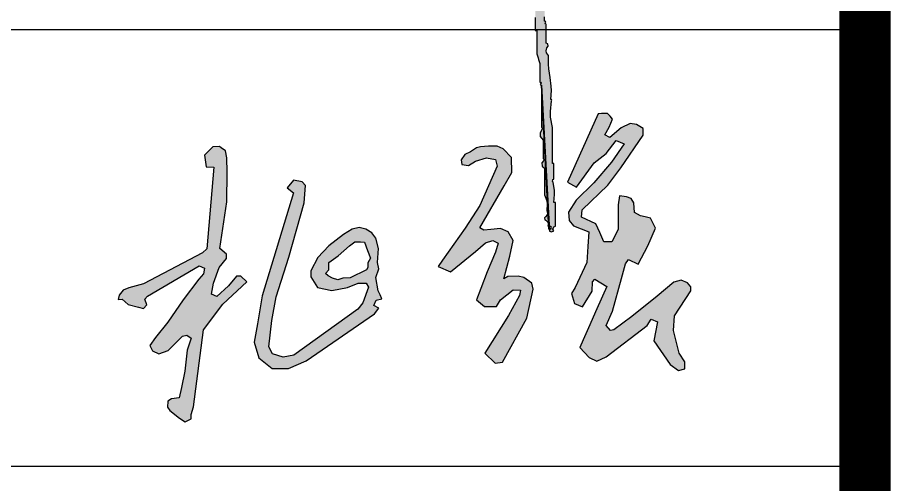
# Model space of a CAD drawing. Extents: x -4407041 to 173436, y -470270 to -29437.
# Drawn here: x -482519 to -478270, y -261096 to -258822 of the extents above; entities that cross this region are included whole.
import ezdxf

# ---------------------------------------------------------------- set-up
doc = ezdxf.new("R2010")
doc.units = 0
doc.header["$LTSCALE"] = 1000
doc.header["$MEASUREMENT"] = 0
doc.layers.add('PUB_TITLE', color=4, linetype='Continuous')
doc.layers.add('TWT_TITLE', color=7, linetype='Continuous')

# ---------------------------------------------------------------- blocks, each defined once
blk = doc.blocks.new('A$C21010AD8')
h = blk.add_hatch(color=247)
h.paths.add_polyline_path([(249.1, 1768.2), (239.6, 1776.6), (231.3, 1779.1), (218.7, 1777.4), (197.6, 1790), (186.5, 1795.5), (163.8, 1804.8), (141.8, 1804.9), (130.8, 1804.3), (109, 1801.7), (79.3, 1786.9), (62.6, 1781.8), (29.7, 1777.4), (16.3, 1767.9), (10.3, 1761.2), (2.3, 1746.9), (0, 1741.9), (3.1, 1735.8), (8.4, 1734.7), (19.5, 1726.7), (28.8, 1725), (41.9, 1728.6), (44.7, 1734), (48.1, 1736.6), (54.1, 1737.7), (76.8, 1753.9), (90.8, 1759.8), (118.1, 1765.2), (141.3, 1765.2), (152.8, 1765.2), (176, 1765.2), (176.6, 1759.7), (183.5, 1756.3), (188.2, 1759.1), (203.4, 1746.3), (210.7, 1739.6), (224.8, 1725.5), (227.8, 1723.1), (233, 1724.9), (233.9, 1728.6), (240, 1723.9), (242.1, 1717.7), (240, 1710.3), (245.6, 1703.4), (253, 1701.3), (261.3, 1704.2), (265.2, 1695.2), (267.7, 1690.8), (273.5, 1682.9), (292.8, 1652.5), (301.5, 1636.5), (316.2, 1603.7), (328.1, 1571.8), (332.4, 1555), (337.5, 1521.4), (332.5, 1516), (334, 1506.6), (340.6, 1503.1), (340.6, 1476.3), (340.6, 1462.9), (340.6, 1436.1), (332, 1436.1), (327.8, 1436.1), (319.2, 1436.1), (305.8, 1451.9), (297.4, 1459), (279.6, 1469.6), (270.9, 1476.3), (259.2, 1475), (242.9, 1469.2), (232.4, 1466.1), (220.4, 1460.4), (213.1, 1452), (209.5, 1445.2), (200.6, 1435.3), (196.4, 1430.6), (192.7, 1419.6), (188.6, 1404), (187, 1377.4), (187, 1368), (183.3, 1356), (181.2, 1335.6), (184.9, 1322.6), (183.3, 1307.4), (183.9, 1293.3), (184.9, 1286.5), (184.9, 1281.3), (185.1, 1277.6), (183.1, 1262.9), (184.5, 1254.3), (191.2, 1241), (198.5, 1237.3), (201.8, 1230.8), (200.4, 1222.7), (213.4, 1221), (221.2, 1215.8), (227.8, 1204.5), (242.6, 1198.3), (251.5, 1197), (267.4, 1198.4), (279.6, 1204.5), (299.7, 1222.1), (309.4, 1231.3), (328.4, 1250.2), (328.4, 1244.1), (328.4, 1241), (328.4, 1234.9), (333.2, 1234.9), (335.7, 1234.9), (340.6, 1234.9), (340.6, 1205.7), (340.6, 1191.1), (340.6, 1161.8), (315.2, 1128.9), (301.8, 1113), (273.5, 1082.6), (271, 1072.5), (274.1, 1064.1), (282.7, 1058.2), (285.1, 1052.5), (293.5, 1050.8), (297.9, 1055.1), (314.8, 1060.1), (323.4, 1065.8), (334.5, 1079.5), (364.4, 1119.7), (381.1, 1138.8), (416.7, 1174), (431.8, 1179.1), (439.3, 1183.9), (450.3, 1195.3), (496.9, 1224.2), (519.2, 1240.9), (560, 1277.6), (568, 1276.2), (574.5, 1279.5), (578.2, 1286.7), (616.3, 1308.8), (634.7, 1321.1), (669.7, 1347.7), (708, 1370.5), (726.5, 1383.4), (761.1, 1411.7), (769.1, 1410.3), (775.7, 1413.5), (779.4, 1420.8), (785.4, 1425.2), (790.6, 1426), (797.7, 1423.9), (794.9, 1409.4), (794.3, 1402), (794.6, 1387.3), (797.4, 1381.8), (805.1, 1380.2), (809.8, 1384.3), (825.6, 1396.3), (833.1, 1403.1), (846.4, 1417.8), (846.4, 1423.9), (864.7, 1423.9), (865.1, 1426.6), (868.4, 1428.2), (870.8, 1426.9), (874, 1423), (878.3, 1422), (883, 1423.9), (885.5, 1409.2), (891.4, 1400.8), (904.3, 1393.4), (916.8, 1394.4), (926, 1389.3), (931.7, 1378.2), (954.4, 1364.8), (967.1, 1359.7), (992.7, 1353.8), (990.6, 1350.6), (992.1, 1346), (995.7, 1344.6), (996.7, 1348.4), (1001.9, 1350.1), (1004.9, 1347.7), (1016, 1345), (1021.9, 1341.3), (1029.2, 1332.4), (1035.3, 1332.4), (1053.6, 1332.4), (1061.8, 1326), (1067.6, 1323.8), (1078, 1323.3), (1092.8, 1317.5), (1103.9, 1318.4), (1117.6, 1326.4), (1130.4, 1338.4), (1135.8, 1346.5), (1142, 1362.9), (1141.7, 1373), (1140.3, 1378.3), (1135.9, 1387.3), (1133.6, 1419.5), (1130.5, 1435.8), (1120.7, 1466.5), (1115.2, 1482.9), (1113.9, 1492), (1114.6, 1509.2), (1098, 1532), (1092.9, 1548.1), (1093.2, 1576.2), (1095.7, 1579.2), (1093.9, 1584.4), (1090.2, 1585.4), (1075.1, 1613.6), (1069.9, 1629.8), (1065.8, 1661.6), (1059.3, 1665.1), (1057.7, 1674.4), (1062.8, 1679.8), (1057.4, 1693), (1053.5, 1699.4), (1044.5, 1710.3), (1046.2, 1727.2), (1049.6, 1736.3), (1059.7, 1749.9), (1081.5, 1777.9), (1095.9, 1790.4), (1126.8, 1807.8), (1126.8, 1812.7), (1126.8, 1815.1), (1126.8, 1820), (1135.3, 1820), (1139.6, 1820), (1148.1, 1820), (1153, 1815.1), (1155.4, 1812.7), (1160.3, 1807.8), (1165.3, 1802.4), (1163.8, 1793), (1157.2, 1789.5), (1157.2, 1757.9), (1157.2, 1742), (1157.2, 1710.3), (1147.9, 1702.4), (1146.6, 1689.5), (1154.2, 1679.8), (1155.3, 1660), (1153.3, 1649.1), (1145, 1631.1), (1147.4, 1597.9), (1149.8, 1581.2), (1157.2, 1548.8), (1168, 1540), (1172.7, 1534), (1178.6, 1521.4), (1207, 1493.9), (1224.5, 1482.2), (1260.8, 1466.5), (1285.2, 1466.5), (1297.4, 1466.5), (1321.8, 1466.5), (1330.8, 1476.1), (1339.2, 1479.5), (1352.3, 1478.7), (1367.1, 1491.9), (1374, 1499.4), (1385.8, 1515.3), (1384.1, 1547.1), (1382.2, 1563.1), (1376.6, 1594.5), (1367.4, 1597), (1362.1, 1603.3), (1361.4, 1612.8), (1349.2, 1649.4), (1343.1, 1667.7), (1330.9, 1704.2), (1330, 1714.2), (1328.7, 1719.3), (1324.8, 1728.6), (1303.5, 1798.1), (1294.9, 1833.7), (1282.2, 1905.3), (1271, 1951.6), (1265.5, 1974.8), (1254.7, 2021.1), (1254.7, 2050.4), (1254.7, 2065), (1254.7, 2094.3), (1259.1, 2094.4), (1262.4, 2099.3), (1260.8, 2103.4), (1277.9, 2119.8), (1288.2, 2126.9), (1309.6, 2136.9), (1334, 2136.9), (1346.2, 2136.9), (1370.5, 2136.9), (1389.1, 2144), (1399.5, 2146), (1419.3, 2146.1), (1438.9, 2145.1), (1448.8, 2143.9), (1468.1, 2140), (1471.8, 2136.6), (1478.5, 2138.3), (1480.2, 2143), (1522.1, 2137), (1543, 2132.7), (1583.9, 2121.7), (1587.6, 2116.8), (1588.5, 2112.5), (1586.9, 2106.5), (1597.2, 2090.2), (1600.6, 2080), (1602.1, 2060.8), (1598.5, 2042.5), (1596.7, 2033.3), (1593, 2015), (1592.6, 2008.7), (1589.9, 2002.9), (1582.7, 2000.2), (1579.6, 1991), (1583.9, 1984.6), (1565, 1967.9), (1556.7, 1957.7), (1544.2, 1935.8), (1537, 1932.1), (1533.7, 1925.6), (1535.1, 1917.5), (1527.5, 1914.4), (1523.8, 1912.6), (1516.8, 1908.4), (1507, 1906.1), (1500, 1907.8), (1492.4, 1914.5), (1487.7, 1922.5), (1480.1, 1925.7), (1471.1, 1923.6), (1466.2, 1918.7), (1463.8, 1916.3), (1458.9, 1911.4), (1453.9, 1894.9), (1455.6, 1883.2), (1465, 1868.8), (1466.6, 1856.6), (1465.9, 1849.9), (1462, 1838.3), (1451.2, 1831), (1446.4, 1825.5), (1440.6, 1813.9), (1438.3, 1809), (1441.4, 1802.9), (1446.7, 1801.7), (1456.9, 1792.9), (1468.6, 1791.9), (1480.2, 1798.7), (1484.7, 1803), (1493.1, 1801.4), (1495.5, 1795.6), (1507.2, 1778.9), (1510.9, 1767.3), (1510.7, 1746.9), (1517.3, 1742.6), (1520.2, 1739), (1522.9, 1731.6), (1524.1, 1720.7), (1524.7, 1715.2), (1526, 1704.2), (1533.3, 1694.2), (1535, 1685.8), (1532.1, 1673.7), (1532.3, 1661.3), (1533.6, 1654.8), (1538.1, 1643.3), (1542.1, 1631.7), (1541.3, 1623.4), (1535.1, 1612.8), (1530.2, 1612.8), (1527.8, 1612.8), (1522.9, 1612.8), (1498.2, 1573.9), (1483.9, 1555.4), (1452.8, 1521.4), (1425.8, 1499.7), (1413.9, 1485.1), (1398, 1454.3), (1395, 1443.9), (1400, 1433.8), (1410.2, 1430), (1445.5, 1430), (1463.2, 1430), (1498.5, 1430), (1498.5, 1432.4), (1498.5, 1433.6), (1498.5, 1436.1), (1535.1, 1436.1), (1553.4, 1436.1), (1589.9, 1436.1), (1587.2, 1431.4), (1590.6, 1424.4), (1596, 1423.9), (1596, 1399.5), (1596, 1387.3), (1596, 1362.9), (1606, 1347.8), (1609.4, 1338.3), (1611.3, 1320.3), (1615.4, 1315.6), (1613.8, 1307.8), (1608.2, 1305), (1602.7, 1302.3), (1601.1, 1294.5), (1605.2, 1289.8), (1612.6, 1281.8), (1615.5, 1276.1), (1617.4, 1265.4), (1626.2, 1234.8), (1628.1, 1218), (1626.5, 1186.2), (1635.4, 1160.2), (1638.5, 1146.4), (1641.8, 1119.1), (1646.6, 1080.1), (1649.1, 1060.6), (1653.9, 1021.6), (1653.7, 996.5), (1657.1, 982.7), (1669.2, 960.7), (1669.2, 929), (1669.2, 913.1), (1669.2, 881.4), (1666.5, 881.8), (1664.4, 880.8), (1663.1, 878.4), (1666.8, 871.1), (1673.3, 867.9), (1681.4, 869.3), (1681.4, 835.1), (1681.4, 818.1), (1681.4, 783.9), (1683.8, 783.9), (1685, 783.9), (1687.5, 783.9), (1687.5, 747.4), (1687.5, 729.1), (1687.5, 692.5), (1692.3, 677.9), (1694.8, 670.6), (1699.7, 655.9), (1699.7, 626.7), (1699.7, 612.1), (1699.7, 582.8), (1702.4, 582.5), (1704.1, 579.1), (1702.7, 576.7), (1701.3, 574.4), (1703, 570.9), (1705.7, 570.6), (1705.7, 504.8), (1705.7, 471.9), (1705.7, 406.1), (1708.5, 405.8), (1710.2, 402.3), (1708.8, 400), (1700.2, 385.2), (1701.2, 370.7), (1711.8, 357.3), (1711.8, 328.1), (1711.8, 313.4), (1711.8, 284.2), (1714.6, 283.9), (1716.3, 280.4), (1714.9, 278.1), (1707.3, 268.5), (1708.6, 255.5), (1717.9, 247.6), (1717.9, 206.2), (1717.9, 185.4), (1717.9, 144), (1726.3, 120.8), (1728.2, 107.7), (1727.1, 83.1), (1729.4, 73.3), (1727.6, 66.2), (1721, 58.7), (1717, 53.9), (1718.5, 46.3), (1724, 43.4), (1730.9, 37.9), (1733.1, 30.5), (1730.1, 22.1), (1735, 22.1), (1737.4, 22.1), (1742.3, 22.1), (1742.3, 17.2), (1742.3, 14.8), (1742.3, 9.9), (1737.4, 9.9), (1735, 9.9), (1730.1, 9.9), (1736.5, 2.2), (1745.2, 0), (1754.5, 3.8), (1750.3, 10.3), (1753.4, 19.5), (1760.6, 22.1), (1760.6, 58.7), (1760.6, 77), (1760.6, 113.5), (1758.2, 113.5), (1756.9, 113.5), (1754.5, 113.5), (1757, 145.1), (1756.4, 161.4), (1751.5, 192.8), (1748.1, 196.5), (1749.8, 203.2), (1754.5, 204.9), (1754.5, 229.3), (1754.5, 241.5), (1754.5, 265.9), (1752.1, 265.9), (1750.8, 265.9), (1748.4, 265.9), (1748.4, 322), (1748.4, 350), (1748.4, 406.1), (1741, 446.9), (1740.4, 468.5), (1745.4, 509.7), (1746.7, 512), (1745, 515.5), (1742.3, 515.8), (1744.7, 549.8), (1744.1, 567.3), (1739.3, 601.1), (1733.8, 634.9), (1732.6, 652.2), (1733.2, 686.4), (1725.7, 696.4), (1724, 704.8), (1727.1, 716.9), (1732.1, 722.3), (1730.6, 731.7), (1724, 735.2), (1724, 764.4), (1724, 779.1), (1724, 808.3), (1721.3, 808.6), (1719.6, 812.1), (1721, 814.4), (1722.4, 816.8), (1720.6, 820.2), (1717.9, 820.5), (1717.9, 837.6), (1717.9, 846.1), (1717.9, 863.2), (1716.7, 870.5), (1716.1, 874.1), (1714.9, 881.4), (1710, 910.7), (1707.6, 925.3), (1702.7, 954.6), (1698.4, 963.4), (1698.4, 970.2), (1702.7, 979), (1709.5, 987.7), (1708.2, 999.4), (1699.7, 1006.4), (1695.7, 1022.5), (1693.3, 1030.5), (1687.5, 1046), (1689.9, 1070.3), (1689.3, 1083), (1684.4, 1106.9), (1678.2, 1111.5), (1676.1, 1117.8), (1678.3, 1125.2), (1673.4, 1159.4), (1671, 1176.4), (1666.1, 1210.6), (1667.3, 1215.4), (1666.4, 1219), (1663.1, 1222.7), (1656.5, 1226.2), (1655, 1235.6), (1660, 1241), (1663.8, 1262.8), (1662.4, 1275.5), (1653.9, 1295.9), (1652.8, 1308.1), (1653.4, 1314.6), (1657, 1326.4), (1650.9, 1327.2), (1647.8, 1332.4), (1640, 1373.3), (1638.1, 1394.5), (1638.7, 1436.1), (1646.2, 1440.6), (1649.6, 1445.7), (1650.9, 1454.3), (1700.6, 1461.5), (1725.7, 1464), (1775.8, 1466.5), (1780.7, 1471.4), (1783.1, 1473.8), (1788, 1478.7), (1791.9, 1489.1), (1791, 1496.9), (1785, 1506.1), (1736.1, 1557.2), (1711.7, 1582.8), (1663.1, 1634.1), (1660.7, 1641.5), (1651.1, 1644.7), (1644.8, 1640.2), (1640.1, 1632.2), (1632.5, 1629), (1623.5, 1631.1), (1634.6, 1625.3), (1639.7, 1616.2), (1638.7, 1603.7), (1654.6, 1587.8), (1662.5, 1579.9), (1678.3, 1564), (1686.9, 1558.1), (1690, 1549.8), (1687.5, 1539.7), (1695.3, 1533.3), (1702, 1531.6), (1711.8, 1533.6), (1710.7, 1525.5), (1713.8, 1519.3), (1721, 1515.3), (1715.8, 1503.4), (1710.7, 1497.7), (1699.7, 1490.9), (1670.4, 1490.9), (1655.8, 1490.9), (1626.5, 1490.9), (1609.6, 1525.1), (1603.8, 1544.4), (1599.1, 1582.3), (1590.7, 1599), (1588.6, 1609.4), (1589.9, 1628), (1594.8, 1632.9), (1597.3, 1635.3), (1602.1, 1640.2), (1612.8, 1646.2), (1623.3, 1645.2), (1632.6, 1637.2), (1638.8, 1647.7), (1639.7, 1656.1), (1635.7, 1667.7), (1631, 1689.1), (1631.7, 1701.7), (1638.7, 1722.5), (1646.2, 1728.4), (1649.5, 1732.4), (1653.9, 1740.8), (1650.5, 1765), (1649.9, 1777.3), (1650.9, 1801.7), (1643.1, 1802.5), (1637.8, 1809.2), (1638.7, 1817), (1632.8, 1826.8), (1625.8, 1831.2), (1614.3, 1832.2), (1614.3, 1837.1), (1614.3, 1839.5), (1614.3, 1844.4), (1580.2, 1844.4), (1563.1, 1844.4), (1529, 1844.4), (1529.4, 1847.1), (1528.3, 1849.2), (1526, 1850.5), (1550.8, 1894.7), (1565.7, 1915.9), (1599.1, 1954.1), (1616.5, 1975.1), (1623.2, 1988.5), (1629.6, 2015), (1637.4, 2050.8), (1638.7, 2069.9), (1635.7, 2106.5), (1636.8, 2115.7), (1638.7, 2124.7), (1632, 2130.6), (1626.1, 2132.3), (1617.4, 2130.8), (1606.4, 2141.8), (1600.9, 2147.3), (1589.9, 2158.3), (1567.2, 2165.7), (1555.5, 2168.8), (1532.1, 2173.5), (1516.2, 2173.8), (1508.2, 2174.4), (1492.4, 2176.6), (1488.7, 2179.9), (1482, 2178.2), (1480.2, 2173.5), (1453.5, 2171.1), (1439.6, 2171.7), (1413.2, 2176.6), (1410.9, 2177.9), (1407.4, 2176.2), (1407.1, 2173.5), (1375.4, 2173.5), (1359.6, 2173.5), (1327.9, 2173.5), (1315.9, 2164.8), (1305.5, 2163.1), (1291.3, 2167.4), (1277.2, 2160.3), (1269.8, 2157.2), (1254.7, 2152.2), (1251, 2144.9), (1244.5, 2141.6), (1236.5, 2143), (1227.9, 2127.1), (1224.7, 2118.2), (1221.2, 2100.4), (1213.6, 2087.8), (1214.7, 2074.9), (1224.3, 2063.8), (1221.7, 2032.2), (1222.4, 2015.9), (1227.3, 1984.6), (1232.9, 1970.8), (1234.3, 1962.8), (1233.4, 1948), (1240.7, 1918.7), (1244.4, 1904.1), (1251.7, 1874.9), (1252.8, 1860.1), (1254, 1852.6), (1257.8, 1838.3), (1265.3, 1819.6), (1267.8, 1809.5), (1270, 1789.5), (1279.7, 1750.5), (1284.6, 1731), (1294.4, 1692), (1305.9, 1650.4), (1314, 1629.8), (1334, 1591.5), (1337.7, 1583.7), (1338.4, 1578.6), (1337, 1570.1), (1346.2, 1553.9), (1348.4, 1542.9), (1346.2, 1524.4), (1340.1, 1518.3), (1337, 1515.3), (1330.9, 1509.2), (1308.4, 1503.3), (1296.3, 1502.1), (1273, 1503.1), (1263.3, 1508), (1258.4, 1510.4), (1248.7, 1515.3), (1223.3, 1531.7), (1211.6, 1542.7), (1193.8, 1567.1), (1189.6, 1588), (1187.1, 1598.3), (1181.6, 1618.9), (1182.5, 1655.6), (1184.4, 1674.1), (1190.8, 1710.3), (1187.4, 1714.1), (1189.1, 1720.8), (1193.8, 1722.5), (1193.8, 1766.4), (1193.8, 1788.3), (1193.8, 1832.2), (1188.4, 1832.8), (1184.9, 1839.7), (1187.7, 1844.4), (1178.3, 1848.4), (1169.4, 1853.5), (1150.3, 1857.6), (1139.1, 1856.9), (1120.7, 1850.5), (1119.9, 1842.7), (1113.2, 1837.4), (1105.4, 1838.3), (1079.8, 1819.1), (1068.4, 1805.7), (1053.6, 1777.4), (1044.7, 1770.5), (1037.2, 1768.9), (1026.2, 1771.3), (1017.2, 1779.5), (1013.3, 1784.7), (1007.9, 1795.6), (1005.5, 1798.6), (1007.2, 1803.8), (1011, 1804.8), (1007.2, 1812.1), (1000.7, 1815.3), (992.7, 1813.9), (986.7, 1818.3), (985.4, 1826.1), (989.6, 1832.2), (985, 1842.8), (983.1, 1848.4), (980.5, 1859.6), (973.2, 1866.9), (969.5, 1870.6), (962.2, 1877.9), (949.5, 1886.1), (940.7, 1888.3), (925.6, 1887.1), (919.3, 1879.3), (917.6, 1872.5), (919.5, 1862.7), (945.1, 1813.5), (960.6, 1789.8), (995.7, 1746.9), (993.4, 1734.9), (992.8, 1728.7), (992.7, 1716.4), (963.9, 1687.5), (950.9, 1671.3), (928.7, 1637.2), (917.3, 1623.8), (912.3, 1616.3), (904.3, 1600.6), (880.5, 1568.5), (870, 1551.2), (852.5, 1515.3), (845.9, 1507.7), (837.5, 1505.6), (828.1, 1509.2), (828.1, 1504.3), (828.1, 1501.9), (828.1, 1497), (818.5, 1502.7), (814, 1507.9), (809.8, 1518.3), (800.2, 1531.6), (796.4, 1539.3), (791.6, 1554.9), (781.9, 1563.7), (778.4, 1572.3), (779.4, 1585.4), (764.9, 1593.5), (758.3, 1602.6), (755, 1618.9), (730.2, 1634.6), (718.6, 1644.8), (700.1, 1667.7), (684, 1673.4), (674.3, 1674.1), (657.5, 1670.7), (643, 1668.4), (634.8, 1669), (620.9, 1673.7), (614.4, 1666.8), (610.6, 1663.7), (602.6, 1658.5), (614.9, 1640.6), (625, 1632.7), (645.3, 1625), (656.8, 1609), (661.8, 1600.3), (669.7, 1582.3), (680.7, 1574.3), (687.1, 1571.1), (700.1, 1567.1), (709.1, 1564.6), (713.5, 1562.7), (721.5, 1557.9), (750.6, 1533.7), (764.3, 1520.1), (788.5, 1490.9), (792.1, 1480.5), (791.3, 1472.9), (785.5, 1463.5), (774.6, 1447.8), (766.2, 1440.8), (748.9, 1433), (732.3, 1418), (721.6, 1411.9), (700.1, 1405.6), (679.1, 1383.5), (666.3, 1373.9), (639.2, 1359.9), (606.1, 1336.4), (588.9, 1325.4), (553.9, 1305), (540.5, 1293.6), (533, 1288.6), (517.3, 1280.6), (513.6, 1273.4), (507.1, 1270.1), (499, 1271.5), (459, 1239.1), (438.2, 1223.8), (395.4, 1195.3), (388, 1194.4), (384.4, 1193.8), (377.1, 1192.3), (379.3, 1199.4), (378.4, 1204.6), (374.1, 1210.6), (370.7, 1214.3), (372.4, 1221), (377.1, 1222.7), (375.6, 1260.8), (373.1, 1280), (364.9, 1317.2), (368.6, 1320.9), (370.4, 1322.7), (374.1, 1326.4), (374.7, 1333.4), (371.5, 1338.9), (364.9, 1341.6), (365.8, 1385.7), (368.2, 1408), (377.1, 1451.3), (373.5, 1484.2), (371.6, 1500.7), (368, 1533.6), (364.5, 1555.5), (362.7, 1566.5), (358.8, 1588.4), (354, 1590.9), (351.5, 1592.1), (346.7, 1594.5), (346.5, 1609.2), (345.9, 1616.6), (343.6, 1631.1), (320.8, 1672.7), (309.2, 1693.5), (285.7, 1734.7), (280.7, 1738.9), (277, 1740.4), (270.5, 1740.8), (261, 1750.9), (256.6, 1756.5)])
h.paths.add_polyline_path([(262.5, 1435.4), (266.2, 1433.6), (273.5, 1430), (282.9, 1423.8), (287.2, 1418.9), (291.8, 1408.6), (298.7, 1403.1), (300.8, 1395.7), (297.9, 1387.3), (303.5, 1382), (308.5, 1380.3), (316.2, 1381.2), (314, 1374.1), (314.9, 1368.9), (319.2, 1362.9), (327.3, 1343.8), (326.4, 1329.2), (316.2, 1311.1), (309.3, 1305.6), (307.1, 1298.2), (310.1, 1289.8), (298, 1275.1), (291.9, 1267.7), (279.6, 1253.2), (267.4, 1247.1), (262.9, 1239.5), (253.9, 1236.9), (246.1, 1241), (226.9, 1259.1), (218.8, 1271.2), (209.5, 1295.9), (208, 1315.5), (207, 1345.3), (212.3, 1366.7), (217.6, 1402.9), (230.4, 1416.7), (237.9, 1432.7), (254.6, 1439.4)], flags=16)
h.paths.add_polyline_path([(876.9, 1497), (883, 1497), (881.6, 1499.3), (883.3, 1502.8), (886, 1503.1), (917.7, 1534.8), (933.6, 1550.6), (965.3, 1582.3), (982, 1613.2), (992, 1628.1), (1014, 1655.5), (1020.1, 1655.5), (1023.2, 1655.5), (1029.2, 1655.5), (1038.2, 1624.5), (1041.3, 1608.3), (1044.5, 1576.2), (1053.3, 1559.9), (1057, 1551.2), (1062.8, 1533.6), (1064.7, 1518.3), (1067.3, 1510.4), (1075, 1497), (1082.3, 1467.7), (1085.9, 1453.1), (1093.2, 1423.9), (1101.9, 1402.3), (1101, 1386.5), (1090.2, 1366), (1084.3, 1357.4), (1075.9, 1354.3), (1065.8, 1356.8), (1060.9, 1361.7), (1058.5, 1364.1), (1053.6, 1369), (1041.4, 1369), (1041.4, 1375.1), (1036.8, 1373.2), (1032.4, 1374.3), (1029.2, 1378.2), (1019.7, 1386.5), (1011.4, 1389), (998.8, 1387.3), (971.9, 1408.9), (956.8, 1418.3), (925.6, 1433), (907, 1447.6), (897.2, 1454.4), (876.9, 1466.5)], flags=16)
h.paths.add_polyline_path([(1455.9, 1484.8), (1461.5, 1490.1), (1466.5, 1491.8), (1474.2, 1490.9), (1493.4, 1520.3), (1503.1, 1535), (1522.9, 1564), (1536.4, 1571.4), (1544.2, 1574), (1559.5, 1576.2), (1569.9, 1556.9), (1570.7, 1541.8), (1562.5, 1521.4), (1558.4, 1516.7), (1560, 1508.9), (1565.6, 1506.1), (1572.5, 1500.6), (1574.6, 1493.2), (1571.7, 1484.8), (1567, 1486.7), (1562.7, 1485.6), (1559.5, 1481.8), (1547.5, 1475.3), (1541.4, 1472.2), (1529, 1466.5), (1502.2, 1466.5), (1488.8, 1466.5), (1462, 1466.5), (1456.7, 1472.1), (1455, 1477.2)], flags=16)
h.paths.add_polyline_path([(1540.4, 1785.6), (1541.2, 1798.7), (1546.1, 1803.6), (1548.5, 1806), (1553.4, 1810.9), (1572.3, 1815.8), (1584, 1815.1), (1602.1, 1807.8), (1609.5, 1793.8), (1612.6, 1786.4), (1617.4, 1771.3), (1614.6, 1756.8), (1614, 1749.4), (1614.3, 1734.7), (1605.1, 1731.4), (1600.5, 1728.8), (1593, 1722.5), (1591.2, 1727.6), (1586, 1730.2), (1580.8, 1728.6), (1567.8, 1737.2), (1562, 1744.5), (1556.4, 1759.1), (1558.8, 1762.1), (1557.1, 1767.3), (1553.4, 1768.2), (1543.8, 1777.2)], flags=16)
at = {"color": 247}
blk.add_lwpolyline([(1681.4, 835.1), (1681.4, 818.1), (1681.4, 783.9), (1683.8, 783.9), (1685, 783.9), (1687.5, 783.9), (1687.5, 747.4), (1687.5, 729.1), (1687.5, 692.5), (1692.3, 677.9), (1694.8, 670.6), (1699.7, 655.9), (1699.7, 626.7), (1699.7, 612.1), (1699.7, 582.8), (1702.4, 582.5), (1704.1, 579.1), (1702.7, 576.7), (1701.3, 574.4), (1703, 570.9), (1705.7, 570.6), (1705.7, 504.8), (1705.7, 471.9), (1705.7, 406.1), (1708.5, 405.8), (1710.2, 402.3), (1708.8, 400), (1700.2, 385.2), (1701.2, 370.7), (1711.8, 357.3), (1711.8, 328.1), (1711.8, 313.4), (1711.8, 284.2), (1714.6, 283.9), (1716.3, 280.4), (1714.9, 278.1), (1707.3, 268.5), (1708.6, 255.5), (1717.9, 247.6), (1717.9, 206.2), (1717.9, 185.4), (1717.9, 144), (1726.3, 120.8), (1728.2, 107.7), (1727.1, 83.1), (1729.4, 73.3), (1727.6, 66.2), (1721, 58.7), (1717, 53.9), (1718.5, 46.3), (1724, 43.4), (1730.9, 37.9), (1733.1, 30.5), (1730.1, 22.1), (1735, 22.1), (1737.4, 22.1), (1742.3, 22.1), (1742.3, 17.2), (1742.3, 14.8), (1742.3, 9.9), (1737.4, 9.9), (1735, 9.9), (1705.7, 570.6), (1736.5, 2.2), (1745.2, 0), (1754.5, 3.8), (1750.3, 10.3), (1753.4, 19.5), (1760.6, 22.1), (1760.6, 58.7), (1760.6, 77), (1760.6, 113.5), (1758.2, 113.5), (1756.9, 113.5), (1754.5, 113.5), (1757, 145.1), (1756.4, 161.4), (1751.5, 192.8), (1748.1, 196.5), (1749.8, 203.2), (1754.5, 204.9), (1754.5, 229.3), (1754.5, 241.5), (1754.5, 265.9), (1752.1, 265.9), (1750.8, 265.9), (1748.4, 265.9), (1748.4, 322), (1748.4, 350), (1748.4, 406.1), (1741, 446.9), (1740.4, 468.5), (1745.4, 509.7), (1746.7, 512), (1745, 515.5), (1742.3, 515.8), (1744.7, 549.8), (1744.1, 567.3), (1739.3, 601.1), (1733.8, 634.9), (1732.6, 652.2), (1733.2, 686.4), (1725.7, 696.4), (1724, 704.8), (1727.1, 716.9), (1732.1, 722.3), (1730.6, 731.7), (1724, 735.2), (1724, 764.4), (1724, 779.1), (1724, 808.3), (1721.3, 808.6), (1719.6, 812.1), (1721, 814.4), (1722.4, 816.8), (1720.6, 820.2), (1717.9, 820.5), (1717.9, 837.6)], dxfattribs=at)
blk = doc.blocks.new('A$C1CEA13AE')
for points in [[(1957.6, 990.2), (2044.9, 1117.5), (2043.9, 1143.5), (2019.1, 1159), (1993.9, 1162.6), (1958.5, 1144.9), (1914.2, 1108.4), (1895.6, 1118.8), (1912, 1148.1), (1925.3, 1179.6), (1915.3, 1191.5), (1906.2, 1201.5), (1899.3, 1201.5), (1882.5, 1201.5), (1869, 1199.5), (1749.6, 934.4), (1784.6, 914.2), (1853.3, 1009.4), (1900.5, 1045.7), (1939.7, 1095.8), (1970.7, 1083.3), (1920.6, 1012.4), (1852.2, 931.4), (1783.5, 864), (1753.8, 817.5), (1756.4, 784.6), (1773.8, 763.3), (1832.5, 739.9), (1828.5, 684), (1824.5, 621.3), (1779.6, 523.6), (1765.8, 500.7), (1777, 461.6), (1808.6, 448.3), (1846, 510.1), (1847, 546.3), (1856, 555.6), (1902.7, 527.3), (1864, 441.3), (1831.2, 367), (1810.5, 320.1), (1797.2, 289.9), (1834, 250.9), (1864.5, 237.1), (1900.2, 253.2), (2060.3, 375.3), (2075.2, 400.5), (2099.8, 389.5), (2085.5, 315.8), (2149, 223.9), (2182.4, 199.9), (2206.4, 207.5), (2206.4, 234.2), (2184.2, 267.9), (2162.2, 356.5), (2166.6, 413.6), (2230.4, 510.3), (2230.4, 526.2), (2216.4, 542.1), (2192.1, 552.6), (2164.3, 544.7), (2098.4, 490), (2000.1, 410.9), (1930, 358.7), (1916.8, 356.8), (1900.4, 375.8), (1925.1, 431), (1959.7, 559.2), (1975.1, 616.5), (1986.9, 632.5), (2024.6, 614.7), (2062.8, 686.4), (2092, 754.2), (2072.5, 794.1), (2052, 798.7), (2034.1, 803.3), (2010.1, 815.6), (2008.1, 853.2), (1998, 869.7), (1980, 876.2), (1952.6, 880.9), (1946.5, 845.3), (1947, 749.7), (1921.9, 701.9), (1891.4, 701.9), (1875.2, 737.6), (1860.2, 772.2), (1803.8, 797.8), (1806.3, 826.8), (1907.2, 922.2)], [(408, 458.3), (501.3, 545.7), (478.3, 567.3), (461.1, 567.3), (429.4, 530.3), (384.5, 489.3), (363.9, 498.2), (371.8, 541.1), (393.5, 601), (421.8, 636.8), (421.8, 653.5), (395.9, 675.8), (424, 857.8), (425.1, 973.2), (424, 1028.4), (418.9, 1056), (401.1, 1068.1), (394.5, 1072.6), (368.6, 1072.1), (336.4, 1038.6), (342.9, 993.6), (372.5, 992.3), (346, 673.8), (328.4, 658.4), (98.5, 537.7), (41.5, 522.3), (19.7, 513.3), (4.3, 493.3), (0, 477.1), (16.6, 478.9), (39.5, 457.9), (79.5, 447.6), (99.7, 442.5), (111.7, 455.7), (103.9, 478.7), (114.5, 490), (315.8, 608.3), (336.3, 598.9), (332.4, 576.5), (313.9, 555.6), (253.8, 475.3), (193.5, 388.4), (145.5, 328.9), (123.2, 298.1), (134.7, 277.4), (159.2, 265.1), (195, 278.9), (250.6, 334.1), (267.6, 338.7), (284.3, 326), (269.4, 279.6), (260.3, 197.5), (247.2, 134.5), (237.5, 94.3), (208.7, 90.3), (193.5, 81.3), (193, 58.3), (201.9, 44.8), (239.5, 14.6), (261.4, 0), (284.1, 12.9), (284.7, 29.7), (293.3, 58.8), (332.6, 359.1)], [(1392.1, 663.9), (1431.1, 697.6), (1459.2, 706.5), (1479.3, 696.1), (1469.1, 661.9), (1437.7, 585.1), (1412, 519.9), (1395.2, 475.3), (1426.3, 449.6), (1473, 449.6), (1488.4, 476.3), (1537.7, 514.3), (1566.2, 513.8), (1563.1, 493), (1520.1, 414.6), (1428.1, 267.4), (1468.7, 229.3), (1497.3, 232.5), (1591.2, 404.5), (1615.9, 517.4), (1611.4, 541.2), (1579.8, 563.1), (1557.3, 568.2), (1518, 566.3), (1501.7, 556.9), (1525.7, 645.7), (1537.9, 706.4), (1518.5, 740.5), (1489.5, 753.8), (1451.8, 749.7), (1424.6, 746.7), (1408.2, 756.6), (1502.9, 919.8), (1532.9, 971.5), (1531.6, 1030.3), (1500, 1063.6), (1475.6, 1074), (1442.9, 1074), (1411.7, 1071.7), (1394.9, 1067.2), (1372.7, 1052.7), (1350.5, 1041.8), (1336.1, 1020.4), (1338.3, 1002.8), (1364.5, 999.2), (1391.2, 1015.9), (1434.1, 1028.7), (1469.2, 1022.5), (1475.9, 996.1), (1408.7, 842.6), (1350.8, 754.9), (1263.4, 630.6), (1245.7, 605.6), (1294.4, 584.2)]]:
    blk.add_hatch(color=256).paths.add_polyline_path(points)
h = blk.add_hatch(color=256)
h.paths.add_polyline_path([(615.4, 487.3), (664.7, 641.8), (724.9, 853.7), (729.8, 920.8), (716.3, 934.9), (682.5, 941.6), (658.9, 911.5), (682.5, 893), (561.4, 491.5), (542.6, 382.2), (530.2, 310.3), (548.3, 249.6), (599.8, 208.8), (663.1, 208.1), (732.5, 237.7), (997.9, 420.6), (1015.5, 443.4), (996.3, 454.2), (1004.3, 473.8), (1026.7, 479.8), (1019.9, 495.4), (1012.7, 511), (1003, 563.2), (1015.2, 596.3), (1010.2, 621.5), (1014.4, 675.1), (1003.6, 715.4), (987.8, 736.5), (965.3, 750.5), (938.2, 756.8), (911.6, 750.5), (877.4, 730.2), (820.5, 686), (777.7, 640.9), (750.6, 588.1), (750.1, 564.7), (776.3, 524.1), (832.2, 512.4), (893.5, 523.7), (934.5, 540.4), (966.1, 540.4), (975.1, 524.6), (952.6, 464.5), (934.1, 439.3), (684.6, 260.7), (643, 253), (601.6, 265.8), (587, 292.5), (598.1, 394.7)])
h.paths.add_polyline_path([(807.5, 578.6), (820.8, 593), (820.8, 621.4), (857.2, 647.4), (901.6, 685.8), (921.6, 701.7), (944.4, 701.7), (959.5, 700.9), (971.7, 668.3), (983.3, 637.4), (972.1, 619.5), (972.1, 601.2), (967.2, 592.1), (903.7, 562), (874.7, 559.9), (855.2, 553.8), (835.2, 560.7), (818.1, 568.9)], flags=16)
for p, q in [((1869, 1199.5), (1749.6, 934.4)), ((1882.5, 1201.5), (1869, 1199.5)), ((1899.3, 1201.5), (1882.5, 1201.5)), ((1906.2, 1201.5), (1899.3, 1201.5)), ((1915.3, 1191.5), (1906.2, 1201.5)), ((1925.3, 1179.6), (1915.3, 1191.5)), ((1912, 1148.1), (1925.3, 1179.6)), ((1993.9, 1162.6), (1958.5, 1144.9)), ((2019.1, 1159), (1993.9, 1162.6)), ((2043.9, 1143.5), (2019.1, 1159)), ((1895.6, 1118.8), (1912, 1148.1)), ((1958.5, 1144.9), (1914.2, 1108.4)), ((2044.9, 1117.5), (2043.9, 1143.5)), ((1914.2, 1108.4), (1895.6, 1118.8)), ((1900.5, 1045.7), (1939.7, 1095.8)), ((1939.7, 1095.8), (1970.7, 1083.3)), ((1957.6, 990.2), (2044.9, 1117.5)), ((368.6, 1072.1), (336.4, 1038.6)), ((394.5, 1072.6), (368.6, 1072.1)), ((401.1, 1068.1), (394.5, 1072.6)), ((418.9, 1056), (401.1, 1068.1)), ((424, 1028.4), (418.9, 1056)), ((1394.9, 1067.2), (1372.7, 1052.7)), ((1411.7, 1071.7), (1394.9, 1067.2)), ((1442.9, 1074), (1411.7, 1071.7)), ((1475.6, 1074), (1442.9, 1074)), ((1500, 1063.6), (1475.6, 1074)), ((1531.6, 1030.3), (1500, 1063.6)), ((1970.7, 1083.3), (1920.6, 1012.4)), ((336.4, 1038.6), (342.9, 993.6)), ((425.1, 973.2), (424, 1028.4)), ((1350.5, 1041.8), (1336.1, 1020.4)), ((1336.1, 1020.4), (1338.3, 1002.8)), ((1372.7, 1052.7), (1350.5, 1041.8)), ((1391.2, 1015.9), (1434.1, 1028.7)), ((1434.1, 1028.7), (1469.2, 1022.5)), ((1469.2, 1022.5), (1475.9, 996.1)), ((1532.9, 971.5), (1531.6, 1030.3)), ((1853.3, 1009.4), (1900.5, 1045.7)), ((342.9, 993.6), (372.5, 992.3)), ((372.5, 992.3), (346, 673.8)), ((1338.3, 1002.8), (1364.5, 999.2)), ((1364.5, 999.2), (1391.2, 1015.9)), ((1475.9, 996.1), (1408.7, 842.6)), ((1784.6, 914.2), (1853.3, 1009.4)), ((1920.6, 1012.4), (1852.2, 931.4)), ((1907.2, 922.2), (1957.6, 990.2)), ((424, 857.8), (425.1, 973.2)), ((1502.9, 919.8), (1532.9, 971.5)), ((682.5, 941.6), (658.9, 911.5)), ((716.3, 934.9), (682.5, 941.6)), ((729.8, 920.8), (716.3, 934.9)), ((724.9, 853.7), (729.8, 920.8)), ((1408.2, 756.6), (1502.9, 919.8)), ((1749.6, 934.4), (1784.6, 914.2)), ((1852.2, 931.4), (1783.5, 864)), ((1806.3, 826.8), (1907.2, 922.2)), ((682.5, 893), (561.4, 491.5)), ((658.9, 911.5), (682.5, 893)), ((395.9, 675.8), (424, 857.8)), ((664.7, 641.8), (724.9, 853.7)), ((1783.5, 864), (1753.8, 817.5)), ((1952.6, 880.9), (1946.5, 845.3)), ((1980, 876.2), (1952.6, 880.9)), ((1998, 869.7), (1980, 876.2)), ((2008.1, 853.2), (1998, 869.7)), ((2010.1, 815.6), (2008.1, 853.2)), ((1408.7, 842.6), (1350.8, 754.9)), ((1753.8, 817.5), (1756.4, 784.6)), ((1803.8, 797.8), (1806.3, 826.8)), ((1946.5, 845.3), (1947, 749.7)), ((1756.4, 784.6), (1773.8, 763.3)), ((1860.2, 772.2), (1803.8, 797.8)), ((2034.1, 803.3), (2010.1, 815.6)), ((2052, 798.7), (2034.1, 803.3)), ((2072.5, 794.1), (2052, 798.7)), ((2092, 754.2), (2072.5, 794.1)), ((911.6, 750.5), (877.4, 730.2)), ((938.2, 756.8), (911.6, 750.5)), ((965.3, 750.5), (938.2, 756.8)), ((987.8, 736.5), (965.3, 750.5)), ((1350.8, 754.9), (1263.4, 630.6)), ((1424.6, 746.7), (1408.2, 756.6)), ((1451.8, 749.7), (1424.6, 746.7)), ((1489.5, 753.8), (1451.8, 749.7)), ((1518.5, 740.5), (1489.5, 753.8)), ((1773.8, 763.3), (1832.5, 739.9)), ((1875.2, 737.6), (1860.2, 772.2)), ((1947, 749.7), (1921.9, 701.9)), ((2062.8, 686.4), (2092, 754.2)), ((877.4, 730.2), (820.5, 686)), ((1003.6, 715.4), (987.8, 736.5)), ((1014.4, 675.1), (1003.6, 715.4)), ((1537.9, 706.4), (1518.5, 740.5)), ((1832.5, 739.9), (1828.5, 684)), ((1891.4, 701.9), (1875.2, 737.6)), ((820.5, 686), (777.7, 640.9)), ((857.2, 647.4), (901.6, 685.8)), ((901.6, 685.8), (921.6, 701.7)), ((921.6, 701.7), (944.4, 701.7)), ((944.4, 701.7), (959.5, 700.9)), ((959.5, 700.9), (971.7, 668.3)), ((1392.1, 663.9), (1431.1, 697.6)), ((1431.1, 697.6), (1459.2, 706.5)), ((1459.2, 706.5), (1479.3, 696.1)), ((1479.3, 696.1), (1469.1, 661.9)), ((1525.7, 645.7), (1537.9, 706.4)), ((1828.5, 684), (1824.5, 621.3)), ((1921.9, 701.9), (1891.4, 701.9)), ((2024.6, 614.7), (2062.8, 686.4)), ((328.4, 658.4), (98.5, 537.7)), ((346, 673.8), (328.4, 658.4)), ((421.8, 653.5), (395.9, 675.8)), ((421.8, 636.8), (421.8, 653.5)), ((820.8, 621.4), (857.2, 647.4)), ((971.7, 668.3), (983.3, 637.4)), ((1010.2, 621.5), (1014.4, 675.1)), ((1294.4, 584.2), (1392.1, 663.9)), ((1469.1, 661.9), (1437.7, 585.1)), ((393.5, 601), (421.8, 636.8)), ((615.4, 487.3), (664.7, 641.8)), ((777.7, 640.9), (750.6, 588.1)), ((820.8, 593), (820.8, 621.4)), ((983.3, 637.4), (972.1, 619.5)), ((972.1, 619.5), (972.1, 601.2)), ((1015.2, 596.3), (1010.2, 621.5)), ((1263.4, 630.6), (1245.7, 605.6)), ((1501.7, 556.9), (1525.7, 645.7)), ((1824.5, 621.3), (1779.6, 523.6)), ((1959.7, 559.2), (1975.1, 616.5)), ((1975.1, 616.5), (1986.9, 632.5)), ((1986.9, 632.5), (2024.6, 614.7)), ((114.5, 490), (315.8, 608.3)), ((315.8, 608.3), (336.3, 598.9)), ((336.3, 598.9), (332.4, 576.5)), ((371.8, 541.1), (393.5, 601)), ((750.6, 588.1), (750.1, 564.7)), ((807.5, 578.6), (820.8, 593)), ((818.1, 568.9), (807.5, 578.6)), ((967.2, 592.1), (903.7, 562)), ((972.1, 601.2), (967.2, 592.1)), ((1003, 563.2), (1015.2, 596.3)), ((1245.7, 605.6), (1294.4, 584.2)), ((1437.7, 585.1), (1412, 519.9)), ((313.9, 555.6), (253.8, 475.3)), ((332.4, 576.5), (313.9, 555.6)), ((408, 458.3), (501.3, 545.7)), ((461.1, 567.3), (429.4, 530.3)), ((478.3, 567.3), (461.1, 567.3)), ((501.3, 545.7), (478.3, 567.3)), ((750.1, 564.7), (776.3, 524.1)), ((835.2, 560.7), (818.1, 568.9)), ((855.2, 553.8), (835.2, 560.7)), ((874.7, 559.9), (855.2, 553.8)), ((903.7, 562), (874.7, 559.9)), ((1012.7, 511), (1003, 563.2)), ((1518, 566.3), (1501.7, 556.9)), ((1557.3, 568.2), (1518, 566.3)), ((1579.8, 563.1), (1557.3, 568.2)), ((1611.4, 541.2), (1579.8, 563.1)), ((1846, 510.1), (1847, 546.3)), ((1847, 546.3), (1856, 555.6)), ((1856, 555.6), (1902.7, 527.3)), ((1925.1, 431), (1959.7, 559.2)), ((2164.3, 544.7), (2098.4, 490)), ((2192.1, 552.6), (2164.3, 544.7)), ((2216.4, 542.1), (2192.1, 552.6)), ((19.7, 513.3), (4.3, 493.3)), ((41.5, 522.3), (19.7, 513.3)), ((98.5, 537.7), (41.5, 522.3)), ((363.9, 498.2), (371.8, 541.1)), ((429.4, 530.3), (384.5, 489.3)), ((776.3, 524.1), (832.2, 512.4)), ((832.2, 512.4), (893.5, 523.7)), ((893.5, 523.7), (934.5, 540.4)), ((934.5, 540.4), (966.1, 540.4)), ((975.1, 524.6), (952.6, 464.5)), ((966.1, 540.4), (975.1, 524.6)), ((1019.9, 495.4), (1012.7, 511)), ((1412, 519.9), (1395.2, 475.3)), ((1488.4, 476.3), (1537.7, 514.3)), ((1537.7, 514.3), (1566.2, 513.8)), ((1566.2, 513.8), (1563.1, 493)), ((1591.2, 404.5), (1615.9, 517.4)), ((1615.9, 517.4), (1611.4, 541.2)), ((1779.6, 523.6), (1765.8, 500.7)), ((1808.6, 448.3), (1846, 510.1)), ((1902.7, 527.3), (1864, 441.3)), ((2166.6, 413.6), (2230.4, 510.3)), ((2230.4, 526.2), (2216.4, 542.1)), ((2230.4, 510.3), (2230.4, 526.2)), ((4.3, 493.3), (0, 477.1)), ((0, 477.1), (16.6, 478.9)), ((16.6, 478.9), (39.5, 457.9)), ((103.9, 478.7), (114.5, 490)), ((111.7, 455.7), (103.9, 478.7)), ((384.5, 489.3), (363.9, 498.2)), ((561.4, 491.5), (542.6, 382.2)), ((598.1, 394.7), (615.4, 487.3)), ((1004.3, 473.8), (1026.7, 479.8)), ((1026.7, 479.8), (1019.9, 495.4)), ((1473, 449.6), (1488.4, 476.3)), ((1563.1, 493), (1520.1, 414.6)), ((1765.8, 500.7), (1777, 461.6)), ((2098.4, 490), (2000.1, 410.9)), ((39.5, 457.9), (79.5, 447.6)), ((79.5, 447.6), (99.7, 442.5)), ((99.7, 442.5), (111.7, 455.7)), ((253.8, 475.3), (193.5, 388.4)), ((332.6, 359.1), (408, 458.3)), ((952.6, 464.5), (934.1, 439.3)), ((996.3, 454.2), (1004.3, 473.8)), ((1015.5, 443.4), (996.3, 454.2)), ((997.9, 420.6), (1015.5, 443.4)), ((1395.2, 475.3), (1426.3, 449.6)), ((1426.3, 449.6), (1473, 449.6)), ((1777, 461.6), (1808.6, 448.3)), ((934.1, 439.3), (684.6, 260.7)), ((732.5, 237.7), (997.9, 420.6)), ((1520.1, 414.6), (1428.1, 267.4)), ((1864, 441.3), (1831.2, 367)), ((1900.4, 375.8), (1925.1, 431)), ((2000.1, 410.9), (1930, 358.7)), ((2162.2, 356.5), (2166.6, 413.6)), ((193.5, 388.4), (145.5, 328.9)), ((542.6, 382.2), (530.2, 310.3)), ((587, 292.5), (598.1, 394.7)), ((1497.3, 232.5), (1591.2, 404.5)), ((1900.2, 253.2), (2060.3, 375.3)), ((1916.8, 356.8), (1900.4, 375.8)), ((2060.3, 375.3), (2075.2, 400.5)), ((2075.2, 400.5), (2099.8, 389.5)), ((2099.8, 389.5), (2085.5, 315.8)), ((293.3, 58.8), (332.6, 359.1)), ((1831.2, 367), (1810.5, 320.1)), ((1930, 358.7), (1916.8, 356.8)), ((2184.2, 267.9), (2162.2, 356.5)), ((145.5, 328.9), (123.2, 298.1)), ((195, 278.9), (250.6, 334.1)), ((250.6, 334.1), (267.6, 338.7)), ((267.6, 338.7), (284.3, 326)), ((284.3, 326), (269.4, 279.6)), ((530.2, 310.3), (548.3, 249.6)), ((1810.5, 320.1), (1797.2, 289.9)), ((2085.5, 315.8), (2149, 223.9)), ((123.2, 298.1), (134.7, 277.4)), ((134.7, 277.4), (159.2, 265.1)), ((159.2, 265.1), (195, 278.9)), ((269.4, 279.6), (260.3, 197.5)), ((601.6, 265.8), (587, 292.5)), ((1797.2, 289.9), (1834, 250.9)), ((548.3, 249.6), (599.8, 208.8)), ((643, 253), (601.6, 265.8)), ((684.6, 260.7), (643, 253)), ((1428.1, 267.4), (1468.7, 229.3)), ((1834, 250.9), (1864.5, 237.1)), ((1864.5, 237.1), (1900.2, 253.2)), ((2206.4, 234.2), (2184.2, 267.9)), ((599.8, 208.8), (663.1, 208.1)), ((663.1, 208.1), (732.5, 237.7)), ((1468.7, 229.3), (1497.3, 232.5)), ((2149, 223.9), (2182.4, 199.9)), ((2182.4, 199.9), (2206.4, 207.5)), ((2206.4, 207.5), (2206.4, 234.2)), ((260.3, 197.5), (247.2, 134.5)), ((247.2, 134.5), (237.5, 94.3)), ((193.5, 81.3), (193, 58.3)), ((208.7, 90.3), (193.5, 81.3)), ((237.5, 94.3), (208.7, 90.3)), ((193, 58.3), (201.9, 44.8)), ((201.9, 44.8), (239.5, 14.6)), ((284.7, 29.7), (293.3, 58.8)), ((239.5, 14.6), (261.4, 0)), ((261.4, 0), (284.1, 12.9)), ((284.1, 12.9), (284.7, 29.7))]:
    blk.add_line(p, q)

msp = doc.modelspace()

# ---------------------------------------------------------------- linework, layer by layer
at = {"layer": 'PUB_TITLE', "color": 4}
for p, q in [((-492424.7, -258880.8), (-478399.8, -258881.7)), ((-492424.8, -261005.8), (-478399.9, -261006.7))]:
    msp.add_line(p, q, dxfattribs=at)
at = {"layer": 'TWT_TITLE', "const_width": 250}
msp.add_lwpolyline([(-655395.5, -289686.9), (-478395.5, -289686.9), (-478395.5, -189686.9), (-655395.5, -189686.9)], close=True, dxfattribs=at)
at = {"layer": 'TWT_TITLE', "const_width": 200}
msp.add_lwpolyline([(-478395.5, -289686.9), (-478395.5, -189686.9)], dxfattribs=at)

# ---------------------------------------------------------------- block references
at = {"xscale": 1.25, "yscale": 1.25, "zscale": 1.25}
for name, p in [('A$C21010AD8', (-482101.5, -259865.9, 0)), ('A$C1CEA13AE', (-482029.9, -260791.7, 0))]:
    msp.add_blockref(name, p, dxfattribs=at)

doc.saveas('drawing.dxf')
